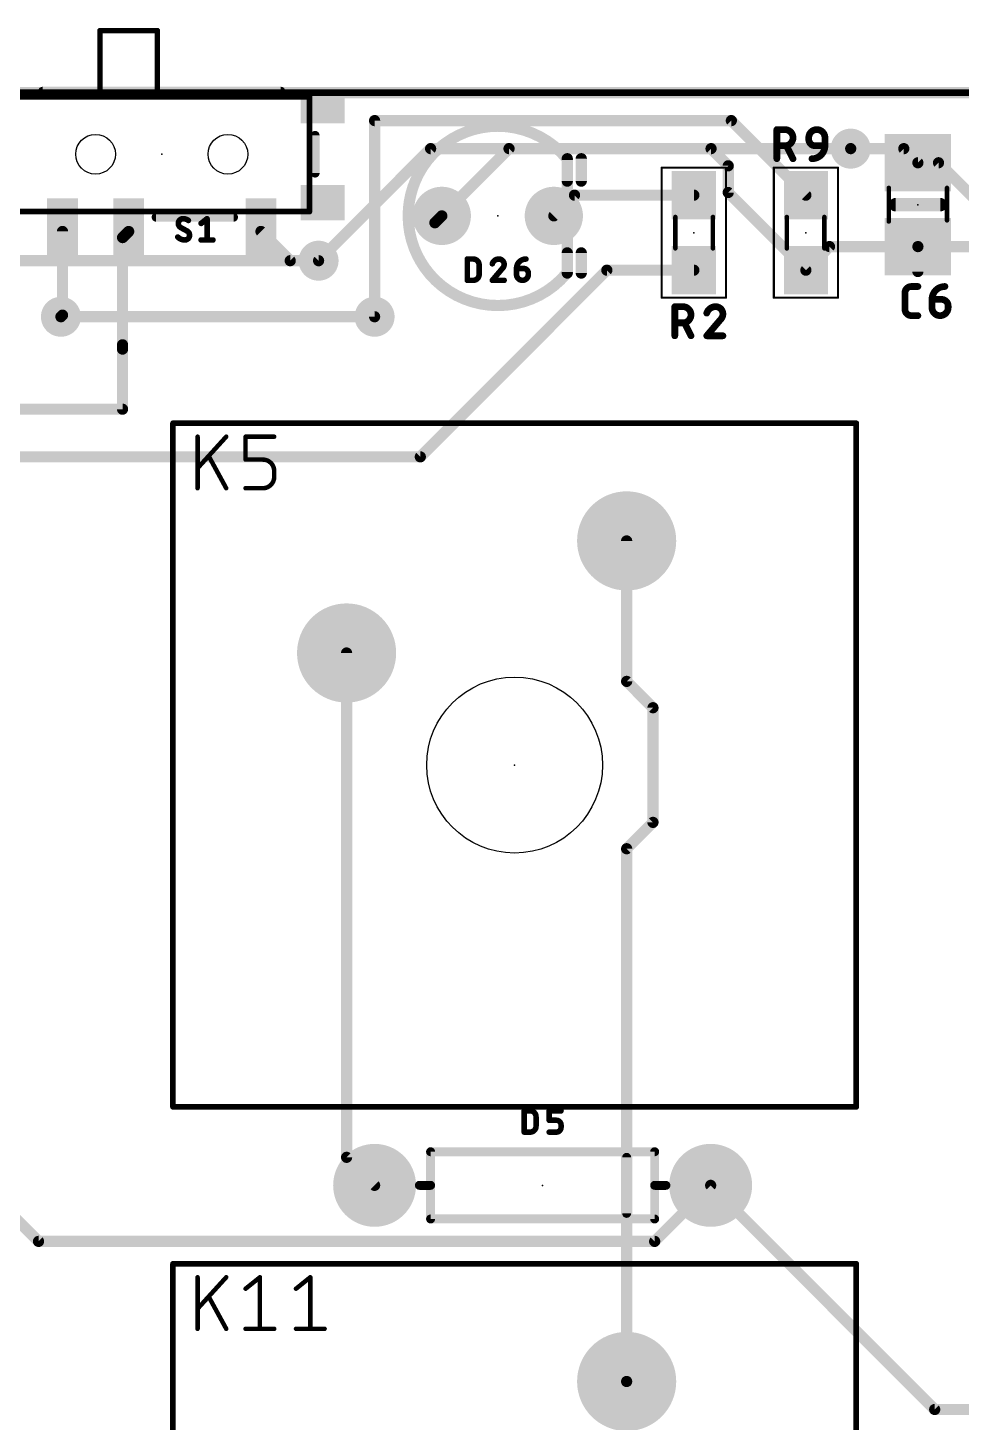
# Model space of a CAD drawing. Extents: x -145 to 0, y -20 to 96.
# Drawn here: x -42.15 to -20.99, y 64.48 to 96.08 of the extents above; entities that cross this region are included whole.
import ezdxf

# ---------------------------------------------------------------- set-up
doc = ezdxf.new("R2010")
doc.units = 0
for name, color, linetype in [('1', 12, 'CONTINUOUS'), ('16', 132, 'CONTINUOUS'), ('17', 110, 'CONTINUOUS'), ('18', 110, 'CONTINUOUS'), ('20', 31, 'CONTINUOUS'), ('21', 41, 'CONTINUOUS'), ('23', 53, 'CONTINUOUS'), ('25', 253, 'CONTINUOUS'), ('39', 12, 'CONTINUOUS'), ('51', 253, 'CONTINUOUS')]:
    doc.layers.add(name, color=color, linetype=linetype)

# ---------------------------------------------------------------- blocks, each defined once
blk = doc.blocks.new('RECT')
blk.add_solid([(-0.5, -0.5), (0.5, -0.5), (-0.5, 0.5), (0.5, 0.5)])
blk = doc.blocks.new('ROUNDP')
at = {"const_width": 0.5}
blk.add_lwpolyline([(0, -0.25, 1), (0, 0.25, 1), (0, -0.25)], format="xyb", dxfattribs=at)
blk = doc.blocks.new('ROUNDV')
at = {"const_width": 0.5}
blk.add_lwpolyline([(0, -0.25, 1), (0, 0.25, 1), (0, -0.25)], format="xyb", dxfattribs=at)

msp = doc.modelspace()

# ---------------------------------------------------------------- linework, layer by layer
at = {"layer": '1', "const_width": 0.254}
for points in [[(0, 94.615), (-119.38, 94.615)], [(-34.29, 93.98), (-34.29, 89.535)], [(-26.201, 93.98), (-34.29, 93.98)], [(-24.511, 92.29), (-26.201, 93.98)], [(-31.242, 93.345), (-32.766, 91.821)], [(-26.6609, 93.345), (-31.242, 93.345)], [(-26.2716, 92.9557), (-26.6609, 93.345)], [(-22.291, 93.345), (-23.495, 93.345)], [(-21.971, 93.025), (-22.291, 93.345)], [(-26.2716, 92.3506), (-26.2716, 92.9557)], [(-21.971, 93.025), (-21.5039, 93.025)], [(-21.5039, 93.025), (-19.5874, 91.1085)], [(-29.757, 92.29), (-30.226, 91.821)], [(-27.051, 92.29), (-29.757, 92.29)], [(-24.511, 90.59), (-26.2716, 92.3506)], [(-32.766, 91.821), (-32.9224, 91.6646)], [(-41.366, 89.571), (-41.366, 91.468)], [(-40.005, 91.329), (-39.866, 91.468)], [(-40.005, 88.9), (-40.005, 91.329)], [(-36.203, 90.805), (-36.866, 91.468)], [(-23.976, 91.125), (-24.511, 90.59)], [(-21.971, 91.125), (-23.976, 91.125)], [(-21.971, 90.5601), (-21.971, 91.125)], [(-20.64, 91.125), (-21.971, 91.125)], [(-35.56, 90.805), (-36.203, 90.805)], [(-33.2539, 86.36), (-29.0239, 90.59)], [(-29.0239, 90.59), (-27.051, 90.59)], [(-41.402, 89.535), (-41.366, 89.571)], [(-40.005, 88.8024), (-40.005, 88.9)], [(-40.005, 87.4395), (-40.005, 88.8024)], [(-44.323, 87.4395), (-40.005, 87.4395)], [(-45.0054, 86.36), (-33.2539, 86.36)], [(-28.575, 84.455), (-28.575, 81.2713)], [(-28.575, 81.2713), (-27.9781, 80.6744)], [(-27.9781, 80.6744), (-27.9781, 78.0757)], [(-27.9781, 78.0757), (-28.575, 77.4788)], [(-28.575, 77.4788), (-28.575, 65.405)], [(-28.575, 65.405), (-28.575, 62.2213)]]:
    msp.add_lwpolyline(points, dxfattribs=at)
at = {"layer": '1', "const_width": 0.127}
for points in [[(-34.2265, 93.98, 1), (-34.3535, 93.98)], [(-34.29, 94.0435, 1), (-34.29, 93.9165)], [(-26.1561, 94.0249, 1), (-26.2459, 93.9351)], [(-26.201, 93.9165, 1), (-26.201, 94.0435)], [(-31.242, 93.4085, 1), (-31.242, 93.2815)], [(-31.1971, 93.3001, 1), (-31.2869, 93.3899)], [(-26.616, 93.3899, 1), (-26.7058, 93.3001)], [(-26.6609, 93.2815, 1), (-26.6609, 93.4085)], [(-23.495, 93.4085, 1), (-23.495, 93.2815)], [(-22.2461, 93.3899, 1), (-22.3359, 93.3001)], [(-22.291, 93.2815, 1), (-22.291, 93.4085)], [(-26.2081, 92.9557, 1), (-26.3351, 92.9557)], [(-26.3165, 92.9108, 1), (-26.2267, 93.0006)], [(-21.971, 93.0885, 1), (-21.971, 92.9615)], [(-22.0159, 92.9801, 1), (-21.9261, 93.0699)], [(-21.459, 93.0699, 1), (-21.5488, 92.9801)], [(-21.5039, 92.9615, 1), (-21.5039, 93.0885)], [(-29.757, 92.3535, 1), (-29.757, 92.2265)], [(-29.7121, 92.2451, 1), (-29.8019, 92.3349)], [(-27.051, 92.2265, 1), (-27.051, 92.3535)], [(-26.2267, 92.3955, 1), (-26.3165, 92.3057)], [(-26.3351, 92.3506, 1), (-26.2081, 92.3506)], [(-24.5559, 92.2451, 1), (-24.4661, 92.3349)], [(-32.9673, 91.7095, 1), (-32.8775, 91.6197)], [(-32.8109, 91.8659, 1), (-32.7211, 91.7761)], [(-32.7211, 91.7761, 1), (-32.8109, 91.8659)], [(-30.2709, 91.8659, 1), (-30.1811, 91.7761)], [(-41.3025, 91.468, 1), (-41.4295, 91.468)], [(-39.9415, 91.329, 1), (-40.0685, 91.329)], [(-40.0499, 91.3739, 1), (-39.9601, 91.2841)], [(-39.8211, 91.4231, 1), (-39.9109, 91.5129)], [(-36.8211, 91.5129, 1), (-36.9109, 91.4231)], [(-23.976, 91.1885, 1), (-23.976, 91.0615)], [(-23.9311, 91.0801, 1), (-24.0209, 91.1699)], [(-21.9075, 91.125, 1), (-22.0345, 91.125)], [(-21.971, 91.1885, 1), (-21.971, 91.0615)], [(-21.971, 91.0615, 1), (-21.971, 91.1885)], [(-36.203, 90.8685, 1), (-36.203, 90.7415)], [(-36.2479, 90.7601, 1), (-36.1581, 90.8499)], [(-35.56, 90.7415, 1), (-35.56, 90.8685)], [(-29.0239, 90.6535, 1), (-29.0239, 90.5265)], [(-28.979, 90.5451, 1), (-29.0688, 90.6349)], [(-27.051, 90.5265, 1), (-27.051, 90.6535)], [(-24.5559, 90.6349, 1), (-24.4661, 90.5451)], [(-24.5559, 90.5451, 1), (-24.4661, 90.6349)], [(-22.0345, 90.5601, 1), (-21.9075, 90.5601)], [(-41.4469, 89.5799, 1), (-41.3571, 89.4901)], [(-41.4295, 89.571, 1), (-41.3025, 89.571)], [(-41.3211, 89.5261, 1), (-41.4109, 89.6159)], [(-34.3535, 89.535, 1), (-34.2265, 89.535)], [(-39.9415, 88.9, 1), (-40.0685, 88.9)], [(-40.0685, 88.9, 1), (-39.9415, 88.9)], [(-39.9415, 88.8024, 1), (-40.0685, 88.8024)], [(-40.0685, 88.8024, 1), (-39.9415, 88.8024)], [(-40.005, 87.376, 1), (-40.005, 87.503)], [(-40.0685, 87.4395, 1), (-39.9415, 87.4395)], [(-33.2988, 86.4049, 1), (-33.209, 86.3151)], [(-33.2539, 86.2965, 1), (-33.2539, 86.4235)], [(-28.5115, 84.455, 1), (-28.6385, 84.455)], [(-28.5301, 81.3162, 1), (-28.6199, 81.2263)], [(-28.6385, 81.2713, 1), (-28.5115, 81.2713)], [(-27.9146, 80.6744, 1), (-28.0416, 80.6744)], [(-28.023, 80.6294, 1), (-27.9332, 80.7193)], [(-28.0416, 78.0757, 1), (-27.9146, 78.0757)], [(-27.9332, 78.0307, 1), (-28.023, 78.1206)], [(-28.5115, 77.4788, 1), (-28.6385, 77.4788)], [(-28.6199, 77.5237, 1), (-28.5301, 77.4338)], [(-28.5115, 65.405, 1), (-28.6385, 65.405)], [(-28.6385, 65.405, 1), (-28.5115, 65.405)]]:
    msp.add_lwpolyline(points, format="xyb", dxfattribs=at)
at = {"layer": '16', "const_width": 0.254}
for points in [[(0, 94.615), (-119.38, 94.615)], [(-33.02, 93.345), (-35.56, 90.805)], [(-23.495, 93.345), (-33.02, 93.345)], [(-35.56, 90.805), (-45.72, 90.805)], [(-34.29, 89.535), (-41.402, 89.535)], [(-34.925, 81.915), (-34.925, 70.485)], [(-45.72, 72.39), (-41.91, 68.58)], [(-34.925, 70.485), (-34.29, 69.85)], [(-27.94, 68.58), (-26.67, 69.85)], [(-26.67, 69.85), (-21.59, 64.77)], [(-41.91, 68.58), (-27.94, 68.58)], [(-21.59, 64.77), (-8.89, 64.77)]]:
    msp.add_lwpolyline(points, dxfattribs=at)
at = {"layer": '16', "const_width": 0.127}
for points in [[(-33.02, 93.4085, 1), (-33.02, 93.2815)], [(-32.9751, 93.3001, 1), (-33.0649, 93.3899)], [(-23.495, 93.2815, 1), (-23.495, 93.4085)], [(-35.6049, 90.8499, 1), (-35.5151, 90.7601)], [(-35.56, 90.7415, 1), (-35.56, 90.8685)], [(-41.402, 89.5985, 1), (-41.402, 89.4715)], [(-34.29, 89.4715, 1), (-34.29, 89.5985)], [(-34.8615, 81.915, 1), (-34.9885, 81.915)], [(-34.8801, 70.5299, 1), (-34.9699, 70.4401)], [(-34.9885, 70.485, 1), (-34.8615, 70.485)], [(-34.3349, 69.8051, 1), (-34.2451, 69.8949)], [(-26.6251, 69.8949, 1), (-26.7149, 69.8051)], [(-26.6251, 69.8051, 1), (-26.7149, 69.8949)], [(-41.91, 68.6435, 1), (-41.91, 68.5165)], [(-41.9549, 68.5351, 1), (-41.8651, 68.6249)], [(-27.9849, 68.6249, 1), (-27.8951, 68.5351)], [(-27.94, 68.5165, 1), (-27.94, 68.6435)], [(-21.59, 64.8335, 1), (-21.59, 64.7065)], [(-21.6349, 64.7251, 1), (-21.5451, 64.8149)]]:
    msp.add_lwpolyline(points, format="xyb", dxfattribs=at)
at = {"layer": '20'}
for centre, radius in [((-40.616, 93.218), 0.45), ((-37.616, 93.218), 0.45), ((-31.115, 79.375), 1.9939)]:
    msp.add_circle(centre, radius, dxfattribs=at)
at = {"layer": '21'}
for points, const_width in [([(-119.38, 94.615), (0, 94.615)], 0.1524), ([(-36.416, 94.645), (-41.816, 94.645)], 0.2032), ([(-35.639, 93.645), (-35.639, 92.791)], 0.2032), ([(-29.6037, 93.1164), (-29.6037, 92.6084)], 0.254), ([(-22.479, 92.075), (-21.463, 92.075)], 0.3048), ([(-37.489, 91.791), (-39.243, 91.791)], 0.2032), ([(-29.6037, 90.5256), (-29.6037, 90.9828)], 0.254), ([(-33.02, 70.612), (-27.94, 70.612)], 0.2032), ([(-33.02, 69.85), (-33.02, 70.612)], 0.2032), ([(-28.575, 70.485), (-28.575, 69.215)], 0.2032), ([(-27.94, 70.612), (-27.94, 69.85)], 0.2032), ([(-33.02, 69.85), (-33.274, 69.85)], 0.2032), ([(-33.02, 69.088), (-33.02, 69.85)], 0.2032), ([(-27.94, 69.85), (-27.94, 69.088)], 0.2032), ([(-27.94, 69.85), (-27.686, 69.85)], 0.2032), ([(-27.94, 69.088), (-33.02, 69.088)], 0.2032)]:
    msp.add_lwpolyline(points, dxfattribs=dict(at, const_width=const_width))
for points, const_width in [([(-41.816, 94.6958, 1), (-41.816, 94.5942)], 0.1016), ([(-36.416, 94.5942, 1), (-36.416, 94.6958)], 0.1016), ([(-35.5882, 93.645, 1), (-35.6898, 93.645)], 0.1016), ([(-29.5402, 93.1164, 1), (-29.6672, 93.1164)], 0.127), ([(-35.6898, 92.791, 1), (-35.5882, 92.791)], 0.1016), ([(-29.6672, 92.6084, 1), (-29.5402, 92.6084)], 0.127), ([(-22.479, 92.1512, 1), (-22.479, 91.9988)], 0.1524), ([(-21.463, 91.9988, 1), (-21.463, 92.1512)], 0.1524), ([(-39.243, 91.8418, 1), (-39.243, 91.7402)], 0.1016), ([(-37.489, 91.7402, 1), (-37.489, 91.8418)], 0.1016), ([(-29.5402, 90.9828, 1), (-29.6672, 90.9828)], 0.127), ([(-29.6672, 90.5256, 1), (-29.5402, 90.5256)], 0.127), ([(-33.02, 70.6628, 1), (-33.02, 70.5612)], 0.1016), ([(-32.9692, 70.612, 1), (-33.0708, 70.612)], 0.1016), ([(-28.5242, 70.485, 1), (-28.6258, 70.485)], 0.1016), ([(-27.8892, 70.612, 1), (-27.9908, 70.612)], 0.1016), ([(-27.94, 70.5612, 1), (-27.94, 70.6628)], 0.1016), ([(-33.274, 69.9008, 1), (-33.274, 69.7992)], 0.1016), ([(-32.9692, 69.85, 1), (-33.0708, 69.85)], 0.1016), ([(-33.0708, 69.85, 1), (-32.9692, 69.85)], 0.1016), ([(-33.02, 69.7992, 1), (-33.02, 69.9008)], 0.1016), ([(-27.8892, 69.85, 1), (-27.9908, 69.85)], 0.1016), ([(-27.94, 69.9008, 1), (-27.94, 69.7992)], 0.1016), ([(-27.9908, 69.85, 1), (-27.8892, 69.85)], 0.1016), ([(-27.686, 69.7992, 1), (-27.686, 69.9008)], 0.1016), ([(-28.6258, 69.215, 1), (-28.5242, 69.215)], 0.1016), ([(-33.02, 69.1388, 1), (-33.02, 69.0372)], 0.1016), ([(-33.0708, 69.088, 1), (-32.9692, 69.088)], 0.1016), ([(-27.9908, 69.088, 1), (-27.8892, 69.088)], 0.1016), ([(-27.94, 69.0372, 1), (-27.94, 69.1388)], 0.1016)]:
    msp.add_lwpolyline(points, format="xyb", dxfattribs=dict(at, const_width=const_width))
at = {"layer": '23'}
for p in [(-39.116, 93.218), (-21.971, 92.075), (-31.496, 91.821), (-27.051, 91.44), (-24.511, 91.44), (-31.115, 79.375), (-30.48, 69.85)]:
    msp.add_point(p, dxfattribs=at)
at = {"layer": '25'}
for points, const_width in [([(-25.1697, 93.1164), (-25.1697, 93.7768)], 0.1524), ([(-25.1697, 93.7768), (-24.9863, 93.7768)], 0.1524), ([(-24.4461, 93.5567), (-24.4461, 93.5934)], 0.1524), ([(-24.0792, 93.5934), (-24.0792, 93.4099)], 0.1524), ([(-24.9863, 93.4099), (-25.1697, 93.4099)], 0.1524), ([(-24.8028, 93.1164), (-24.9496, 93.4099)], 0.1524), ([(-24.0792, 93.4099), (-24.2993, 93.4099)], 0.1524), ([(-38.2229, 91.6503), (-38.0888, 91.7575)], 0.127), ([(-38.0888, 91.7575), (-38.0888, 91.2749)], 0.127), ([(-38.5387, 91.476), (-38.6862, 91.5564)], 0.127), ([(-38.2229, 91.2749), (-37.9548, 91.2749)], 0.127), ([(-32.1878, 90.3605), (-32.1878, 90.8431)], 0.127), ([(-32.1878, 90.8431), (-32.0538, 90.8431)], 0.127), ([(-31.9197, 90.709), (-31.9197, 90.4946)], 0.127), ([(-31.393, 90.6286), (-31.6209, 90.3605)], 0.127), ([(-31.0723, 90.6286), (-30.9114, 90.6286)], 0.127), ([(-31.0723, 90.4946), (-31.0723, 90.6286)], 0.127), ([(-32.0538, 90.3605), (-32.1878, 90.3605)], 0.127), ([(-31.6209, 90.3605), (-31.3528, 90.3605)], 0.127), ([(-30.8042, 90.5214), (-30.8042, 90.4946)], 0.127), ([(-22.2652, 89.7072), (-22.2652, 90.074)], 0.1524), ([(-22.1185, 90.2208), (-21.9717, 90.2208)], 0.1524), ([(-27.4828, 89.1032), (-27.4828, 89.7636)], 0.1524), ([(-27.4828, 89.7636), (-27.2994, 89.7636)], 0.1524), ([(-21.6521, 89.9273), (-21.432, 89.9273)], 0.1524), ([(-21.6521, 89.7438), (-21.6521, 89.9273)], 0.1524), ([(-21.2852, 89.7805), (-21.2852, 89.7438)], 0.1524), ([(-27.2994, 89.3967), (-27.4828, 89.3967)], 0.1524), ([(-27.1159, 89.1032), (-27.2627, 89.3967)], 0.1524), ([(-26.4473, 89.4701), (-26.7592, 89.1032)], 0.1524), ([(-21.9717, 89.5604), (-22.1185, 89.5604)], 0.1524), ([(-26.7592, 89.1032), (-26.3923, 89.1032)], 0.1524), ([(-38.3032, 85.6488), (-38.3032, 86.8172)], 0.1016), ([(-37.6541, 86.8172), (-38.3032, 86.1032)], 0.1016), ([(-37.2152, 86.2979), (-37.2152, 86.8172)], 0.1016), ([(-37.2152, 86.8172), (-36.5661, 86.8172)], 0.1016), ([(-37.6541, 85.6488), (-38.0436, 86.3628)], 0.1016), ([(-36.8258, 86.2979), (-37.2152, 86.2979)], 0.1016), ([(-36.5661, 85.9084), (-36.5661, 86.0383)], 0.1016), ([(-37.2152, 85.6488), (-36.8258, 85.6488)], 0.1016), ([(-30.8975, 71.0565), (-30.8975, 71.5391)], 0.127), ([(-30.8975, 71.5391), (-30.7635, 71.5391)], 0.127), ([(-30.6294, 71.405), (-30.6294, 71.1906)], 0.127), ([(-30.3306, 71.3246), (-30.3306, 71.5391)], 0.127), ([(-30.3306, 71.5391), (-30.0625, 71.5391)], 0.127), ([(-30.7635, 71.0565), (-30.8975, 71.0565)], 0.127), ([(-30.1697, 71.3246), (-30.3306, 71.3246)], 0.127), ([(-30.3306, 71.0565), (-30.1697, 71.0565)], 0.127), ([(-30.0625, 71.1637), (-30.0625, 71.2174)], 0.127), ([(-38.3032, 66.5988), (-38.3032, 67.7672)], 0.1016), ([(-37.6541, 67.7672), (-38.3032, 67.0532)], 0.1016), ([(-37.2152, 67.5076), (-36.8907, 67.7672)], 0.1016), ([(-36.8907, 67.7672), (-36.8907, 66.5988)], 0.1016), ([(-36.0722, 67.5076), (-35.7477, 67.7672)], 0.1016), ([(-35.7477, 67.7672), (-35.7477, 66.5988)], 0.1016), ([(-37.6541, 66.5988), (-38.0436, 67.3128)], 0.1016), ([(-37.2152, 66.5988), (-36.5661, 66.5988)], 0.1016), ([(-36.0722, 66.5988), (-35.4231, 66.5988)], 0.1016)]:
    msp.add_lwpolyline(points, dxfattribs=dict(at, const_width=const_width))
for points, const_width in [([(-25.1316, 93.7768, 1), (-25.2078, 93.7768)], 0.0762), ([(-25.1697, 93.8149, 1), (-25.1697, 93.7387)], 0.0762), ([(-24.9863, 93.4099, 1), (-24.9863, 93.7768)], 0.1524), ([(-24.9863, 93.8149, 1), (-24.9863, 93.7387)], 0.0762), ([(-24.9863, 93.7387, 1), (-24.9863, 93.8149)], 0.0762), ([(-24.0792, 93.5934, 1), (-24.4461, 93.5934)], 0.1524), ([(-24.408, 93.5934, 1), (-24.4842, 93.5934)], 0.0762), ([(-24.4461, 93.5567, 0.4142), (-24.2993, 93.4099)], 0.1524), ([(-24.408, 93.5567, 1), (-24.4842, 93.5567)], 0.0762), ([(-24.4842, 93.5934, 1), (-24.408, 93.5934)], 0.0762), ([(-24.4842, 93.5567, 1), (-24.408, 93.5567)], 0.0762), ([(-24.0411, 93.5934, 1), (-24.1173, 93.5934)], 0.0762), ([(-24.1173, 93.5934, 1), (-24.0411, 93.5934)], 0.0762), ([(-25.1697, 93.448, 1), (-25.1697, 93.3718)], 0.0762), ([(-24.9863, 93.448, 1), (-24.9863, 93.3718)], 0.0762), ([(-24.9155, 93.4269, 1), (-24.9837, 93.3929)], 0.0762), ([(-24.9863, 93.3718, 1), (-24.9863, 93.448)], 0.0762), ([(-24.3727, 93.1164, 0.4142), (-24.0792, 93.4099)], 0.1524), ([(-24.2993, 93.448, 1), (-24.2993, 93.3718)], 0.0762), ([(-24.2993, 93.3718, 1), (-24.2993, 93.448)], 0.0762), ([(-24.0411, 93.4099, 1), (-24.1173, 93.4099)], 0.0762), ([(-24.1173, 93.4099, 1), (-24.0411, 93.4099)], 0.0762), ([(-24.0792, 93.3718, 1), (-24.0792, 93.448)], 0.0762), ([(-25.2078, 93.1164, 1), (-25.1316, 93.1164)], 0.0762), ([(-24.8369, 93.0994, 1), (-24.7688, 93.1334)], 0.0762), ([(-24.3727, 93.1545, 1), (-24.3727, 93.0783)], 0.0762), ([(-38.7081, 91.6503, 1), (-38.7716, 91.6503)], 0.0635), ([(-38.7716, 91.6503, 1), (-38.7081, 91.6503)], 0.0635), ([(-38.6326, 91.7575, 0.4142), (-38.7398, 91.6503)], 0.127), ([(-38.7398, 91.6503, 0.2656), (-38.6862, 91.5564)], 0.127), ([(-38.5119, 91.7173, 0.1623), (-38.6326, 91.7575)], 0.127), ([(-38.6326, 91.7893, 1), (-38.6326, 91.7258)], 0.0635), ([(-38.6326, 91.7258, 1), (-38.6326, 91.7893)], 0.0635), ([(-38.531, 91.6919, 1), (-38.4929, 91.7427)], 0.0635), ([(-38.2427, 91.675, 1), (-38.203, 91.6255)], 0.0635), ([(-38.0571, 91.7575, 1), (-38.1206, 91.7575)], 0.0635), ([(-38.069, 91.7327, 1), (-38.1087, 91.7823)], 0.0635), ([(-38.7532, 91.3419, 0.2), (-38.5924, 91.2749)], 0.127), ([(-38.7307, 91.3643, 1), (-38.7758, 91.3196)], 0.0635), ([(-38.671, 91.5843, 1), (-38.7014, 91.5285)], 0.0635), ([(-38.7023, 91.5291, 1), (-38.6701, 91.5838)], 0.0635), ([(-38.5924, 91.3067, 1), (-38.5924, 91.2431)], 0.0635), ([(-38.5924, 91.2749, 0.4142), (-38.4851, 91.3821)], 0.127), ([(-38.5924, 91.2432, 1), (-38.5924, 91.3066)], 0.0635), ([(-38.5226, 91.5033, 1), (-38.5549, 91.4486)], 0.0635), ([(-38.4851, 91.3821, 0.2656), (-38.5387, 91.476)], 0.127), ([(-38.5539, 91.4481, 1), (-38.5235, 91.5039)], 0.0635), ([(-38.4534, 91.3821, 1), (-38.5169, 91.3821)], 0.0635), ([(-38.5169, 91.3821, 1), (-38.4534, 91.3821)], 0.0635), ([(-38.2229, 91.3067, 1), (-38.2229, 91.2431)], 0.0635), ([(-37.9548, 91.2431, 1), (-37.9548, 91.3067)], 0.0635), ([(-38.1206, 91.2749, 1), (-38.0571, 91.2749)], 0.0635), ([(-32.1561, 90.8431, 1), (-32.2196, 90.8431)], 0.0635), ([(-32.1878, 90.8749, 1), (-32.1878, 90.8114)], 0.0635), ([(-31.9197, 90.709, 0.4142), (-32.0538, 90.8431)], 0.127), ([(-32.0538, 90.8749, 1), (-32.0538, 90.8114)], 0.0635), ([(-32.0538, 90.8114, 1), (-32.0538, 90.8749)], 0.0635), ([(-31.888, 90.709, 1), (-31.9515, 90.709)], 0.0635), ([(-31.9515, 90.709, 1), (-31.888, 90.709)], 0.0635), ([(-31.4735, 90.8431, 0.3252), (-31.6209, 90.7359)], 0.127), ([(-31.6511, 90.7456, 1), (-31.5907, 90.7261)], 0.0635), ([(-31.3528, 90.7224, 0.4142), (-31.4735, 90.8431)], 0.127), ([(-31.4734, 90.8748, 1), (-31.4735, 90.8114)], 0.0635), ([(-31.4735, 90.8114, 1), (-31.4734, 90.8748)], 0.0635), ([(-31.393, 90.6286, 0.2053), (-31.3528, 90.7224)], 0.127), ([(-31.3688, 90.608, 1), (-31.4172, 90.6492)], 0.0635), ([(-31.3211, 90.7224, 1), (-31.3845, 90.7224)], 0.0635), ([(-31.3846, 90.7224, 1), (-31.3211, 90.7224)], 0.0635), ([(-30.8578, 90.8431, 0.4142), (-31.0723, 90.6286)], 0.127), ([(-31.0723, 90.6604, 1), (-31.0723, 90.5969)], 0.0635), ([(-31.0405, 90.6286, 1), (-31.104, 90.6286)], 0.0635), ([(-30.8042, 90.5214, 0.4142), (-30.9114, 90.6286)], 0.127), ([(-30.9114, 90.6604, 1), (-30.9114, 90.5969)], 0.0635), ([(-30.9114, 90.5969, 1), (-30.9114, 90.6604)], 0.0635), ([(-30.8578, 90.8113, 1), (-30.8578, 90.8748)], 0.0635), ([(-32.1878, 90.3923, 1), (-32.1878, 90.3287)], 0.0635), ([(-32.2196, 90.3605, 1), (-32.1561, 90.3605)], 0.0635), ([(-32.0538, 90.3605, 0.4142), (-31.9197, 90.4946)], 0.127), ([(-32.0538, 90.3922, 1), (-32.0538, 90.3287)], 0.0635), ([(-32.0538, 90.3287, 1), (-32.0538, 90.3923)], 0.0635), ([(-31.888, 90.4946, 1), (-31.9515, 90.4946)], 0.0635), ([(-31.9515, 90.4946, 1), (-31.888, 90.4946)], 0.0635), ([(-31.6209, 90.3923, 1), (-31.6209, 90.3287)], 0.0635), ([(-31.6451, 90.3811, 1), (-31.5967, 90.3399)], 0.0635), ([(-31.4149, 90.6516, 1), (-31.3711, 90.6056)], 0.0635), ([(-31.3528, 90.3287, 1), (-31.3528, 90.3923)], 0.0635), ([(-31.0723, 90.4946, 1), (-30.8042, 90.4946)], 0.127), ([(-31.104, 90.6286, 1), (-31.0405, 90.6286)], 0.0635), ([(-31.0405, 90.4946, 1), (-31.104, 90.4946)], 0.0635), ([(-31.104, 90.4946, 1), (-31.0405, 90.4946)], 0.0635), ([(-30.7724, 90.5214, 1), (-30.8359, 90.5214)], 0.0635), ([(-30.7724, 90.4946, 1), (-30.8359, 90.4946)], 0.0635), ([(-30.8359, 90.5214, 1), (-30.7724, 90.5214)], 0.0635), ([(-30.8359, 90.4946, 1), (-30.7724, 90.4946)], 0.0635), ([(-22.1185, 90.2208, 0.4142), (-22.2652, 90.074)], 0.1524), ([(-22.2271, 90.074, 1), (-22.3033, 90.074)], 0.0762), ([(-22.3033, 90.074, 1), (-22.2271, 90.074)], 0.0762), ([(-22.1185, 90.2589, 1), (-22.1185, 90.1827)], 0.0762), ([(-22.1185, 90.1827, 1), (-22.1185, 90.2589)], 0.0762), ([(-21.9717, 90.1827, 1), (-21.9717, 90.2589)], 0.0762), ([(-21.3586, 90.2208, 0.4142), (-21.6521, 89.9273)], 0.1524), ([(-21.3586, 90.1827, 1), (-21.3586, 90.2589)], 0.0762), ([(-27.4447, 89.7636, 1), (-27.5209, 89.7636)], 0.0762), ([(-27.4828, 89.8017, 1), (-27.4828, 89.7255)], 0.0762), ([(-27.2994, 89.3967, 1), (-27.2994, 89.7636)], 0.1524), ([(-27.2994, 89.8017, 1), (-27.2994, 89.7255)], 0.0762), ([(-27.2994, 89.7255, 1), (-27.2994, 89.8017)], 0.0762), ([(-26.5574, 89.7636, 0.3252), (-26.7592, 89.6168)], 0.1524), ([(-26.3923, 89.5985, 0.4142), (-26.5574, 89.7636)], 0.1524), ([(-26.5574, 89.8017, 1), (-26.5574, 89.7255)], 0.0762), ([(-26.5574, 89.7255, 1), (-26.5574, 89.8017)], 0.0762), ([(-22.2652, 89.7072, 0.4142), (-22.1185, 89.5604)], 0.1524), ([(-22.2271, 89.7072, 1), (-22.3033, 89.7072)], 0.0762), ([(-22.3033, 89.7072, 1), (-22.2271, 89.7072)], 0.0762), ([(-21.6521, 89.9654, 1), (-21.6521, 89.8892)], 0.0762), ([(-21.614, 89.9273, 1), (-21.6902, 89.9273)], 0.0762), ([(-21.6902, 89.9273, 1), (-21.614, 89.9273)], 0.0762), ([(-21.6521, 89.7438, 1), (-21.2852, 89.7438)], 0.1524), ([(-21.614, 89.7438, 1), (-21.6902, 89.7438)], 0.0762), ([(-21.6902, 89.7438, 1), (-21.614, 89.7438)], 0.0762), ([(-21.2852, 89.7805, 0.4142), (-21.432, 89.9273)], 0.1524), ([(-21.432, 89.9654, 1), (-21.432, 89.8892)], 0.0762), ([(-21.432, 89.8892, 1), (-21.432, 89.9654)], 0.0762), ([(-21.2471, 89.7805, 1), (-21.3233, 89.7805)], 0.0762), ([(-21.2471, 89.7438, 1), (-21.3233, 89.7438)], 0.0762), ([(-21.3233, 89.7805, 1), (-21.2471, 89.7805)], 0.0762), ([(-21.3233, 89.7438, 1), (-21.2471, 89.7438)], 0.0762), ([(-27.4828, 89.4348, 1), (-27.4828, 89.3586)], 0.0762), ([(-27.2994, 89.4348, 1), (-27.2994, 89.3586)], 0.0762), ([(-27.2286, 89.4137, 1), (-27.2967, 89.3797)], 0.0762), ([(-27.2994, 89.3586, 1), (-27.2994, 89.4348)], 0.0762), ([(-26.7954, 89.6286, 1), (-26.7229, 89.6051)], 0.0762), ([(-26.4473, 89.4701, 0.2053), (-26.3923, 89.5985)], 0.1524), ([(-26.4736, 89.4977, 1), (-26.421, 89.4425)], 0.0762), ([(-26.4183, 89.4454, 1), (-26.4763, 89.4948)], 0.0762), ([(-26.3542, 89.5985, 1), (-26.4304, 89.5985)], 0.0762), ([(-26.4304, 89.5985, 1), (-26.3542, 89.5985)], 0.0762), ([(-22.1185, 89.5985, 1), (-22.1185, 89.5223)], 0.0762), ([(-22.1185, 89.5223, 1), (-22.1185, 89.5985)], 0.0762), ([(-21.9717, 89.5223, 1), (-21.9717, 89.5985)], 0.0762), ([(-27.5209, 89.1032, 1), (-27.4447, 89.1032)], 0.0762), ([(-27.15, 89.0862, 1), (-27.0818, 89.1202)], 0.0762), ([(-26.7592, 89.1413, 1), (-26.7592, 89.0651)], 0.0762), ([(-26.7882, 89.1279, 1), (-26.7301, 89.0785)], 0.0762), ([(-26.3923, 89.0651, 1), (-26.3923, 89.1413)], 0.0762), ([(-38.2778, 86.8172, 1), (-38.3286, 86.8172)], 0.0508), ([(-37.6353, 86.8001, 1), (-37.6729, 86.8343)], 0.0508), ([(-37.1898, 86.8172, 1), (-37.2406, 86.8172)], 0.0508), ([(-37.2152, 86.8426, 1), (-37.2152, 86.7918)], 0.0508), ([(-36.5661, 86.7918, 1), (-36.5661, 86.8426)], 0.0508), ([(-38.0213, 86.375, 1), (-38.0659, 86.3507)], 0.0508), ([(-37.2152, 86.3233, 1), (-37.2152, 86.2725)], 0.0508), ([(-37.2406, 86.2979, 1), (-37.1898, 86.2979)], 0.0508), ([(-36.5661, 86.0383, 0.4142), (-36.8258, 86.2979)], 0.1016), ([(-36.8258, 86.3233, 1), (-36.8258, 86.2725)], 0.0508), ([(-36.8258, 86.2725, 1), (-36.8258, 86.3233)], 0.0508), ([(-38.322, 86.1203, 1), (-38.2844, 86.0861)], 0.0508), ([(-36.8258, 85.6488, 0.4142), (-36.5661, 85.9084)], 0.1016), ([(-36.5407, 86.0383, 1), (-36.5915, 86.0383)], 0.0508), ([(-36.5915, 86.0383, 1), (-36.5407, 86.0383)], 0.0508), ([(-36.5407, 85.9084, 1), (-36.5915, 85.9084)], 0.0508), ([(-38.3286, 85.6488, 1), (-38.2778, 85.6488)], 0.0508), ([(-37.6764, 85.6366, 1), (-37.6318, 85.661)], 0.0508), ([(-37.2152, 85.6742, 1), (-37.2152, 85.6234)], 0.0508), ([(-36.8258, 85.6742, 1), (-36.8258, 85.6234)], 0.0508), ([(-36.8258, 85.6234, 1), (-36.8258, 85.6742)], 0.0508), ([(-36.5915, 85.9084, 1), (-36.5407, 85.9084)], 0.0508), ([(-30.8658, 71.5391, 1), (-30.9293, 71.5391)], 0.0635), ([(-30.8975, 71.5709, 1), (-30.8975, 71.5074)], 0.0635), ([(-30.6294, 71.405, 0.4142), (-30.7635, 71.5391)], 0.127), ([(-30.7635, 71.5709, 1), (-30.7635, 71.5074)], 0.0635), ([(-30.7635, 71.5074, 1), (-30.7635, 71.5709)], 0.0635), ([(-30.5977, 71.405, 1), (-30.6612, 71.405)], 0.0635), ([(-30.6612, 71.405, 1), (-30.5977, 71.405)], 0.0635), ([(-30.2988, 71.5391, 1), (-30.3623, 71.5391)], 0.0635), ([(-30.3306, 71.5709, 1), (-30.3306, 71.5074)], 0.0635), ([(-30.0625, 71.5074, 1), (-30.0625, 71.5709)], 0.0635), ([(-30.8975, 71.0883, 1), (-30.8975, 71.0247)], 0.0635), ([(-30.7635, 71.0565, 0.4142), (-30.6294, 71.1906)], 0.127), ([(-30.7635, 71.0882, 1), (-30.7635, 71.0247)], 0.0635), ([(-30.7635, 71.0247, 1), (-30.7635, 71.0883)], 0.0635), ([(-30.5977, 71.1906, 1), (-30.6612, 71.1906)], 0.0635), ([(-30.6612, 71.1906, 1), (-30.5977, 71.1906)], 0.0635), ([(-30.3306, 71.0883, 1), (-30.3306, 71.0247)], 0.0635), ([(-30.3306, 71.3564, 1), (-30.3306, 71.2929)], 0.0635), ([(-30.3623, 71.3246, 1), (-30.2988, 71.3246)], 0.0635), ([(-30.1697, 71.0883, 1), (-30.1697, 71.0247)], 0.0635), ([(-30.0625, 71.2174, 0.4142), (-30.1697, 71.3246)], 0.127), ([(-30.1697, 71.3564, 1), (-30.1697, 71.2929)], 0.0635), ([(-30.1697, 71.0565, 0.4142), (-30.0625, 71.1637)], 0.127), ([(-30.1697, 71.2929, 1), (-30.1697, 71.3564)], 0.0635), ([(-30.1697, 71.0247, 1), (-30.1697, 71.0883)], 0.0635), ([(-30.0307, 71.2174, 1), (-30.0942, 71.2174)], 0.0635), ([(-30.0942, 71.2174, 1), (-30.0307, 71.2174)], 0.0635), ([(-30.0307, 71.1637, 1), (-30.0942, 71.1637)], 0.0635), ([(-30.0942, 71.1637, 1), (-30.0307, 71.1637)], 0.0635), ([(-30.9293, 71.0565, 1), (-30.8658, 71.0565)], 0.0635), ([(-38.2778, 67.7672, 1), (-38.3286, 67.7672)], 0.0508), ([(-37.6353, 67.7501, 1), (-37.6729, 67.7843)], 0.0508), ([(-36.8653, 67.7672, 1), (-36.9161, 67.7672)], 0.0508), ([(-36.8748, 67.7474, 1), (-36.9066, 67.787)], 0.0508), ([(-35.7223, 67.7672, 1), (-35.7731, 67.7672)], 0.0508), ([(-35.7318, 67.7474, 1), (-35.7636, 67.787)], 0.0508), ([(-38.0213, 67.325, 1), (-38.0659, 67.3007)], 0.0508), ([(-37.2311, 67.5274, 1), (-37.1994, 67.4877)], 0.0508), ([(-36.0881, 67.5274, 1), (-36.0564, 67.4877)], 0.0508), ([(-38.322, 67.0703, 1), (-38.2844, 67.0361)], 0.0508), ([(-38.3286, 66.5988, 1), (-38.2778, 66.5988)], 0.0508), ([(-37.6764, 66.5866, 1), (-37.6318, 66.611)], 0.0508), ([(-37.2152, 66.6242, 1), (-37.2152, 66.5734)], 0.0508), ([(-36.9161, 66.5988, 1), (-36.8653, 66.5988)], 0.0508), ([(-36.5661, 66.5734, 1), (-36.5661, 66.6242)], 0.0508), ([(-36.0722, 66.6242, 1), (-36.0722, 66.5734)], 0.0508), ([(-35.7731, 66.5988, 1), (-35.7223, 66.5988)], 0.0508), ([(-35.4231, 66.5734, 1), (-35.4231, 66.6242)], 0.0508)]:
    msp.add_lwpolyline(points, format="xyb", dxfattribs=dict(at, const_width=const_width))
at = {"layer": '39', "const_width": 0.0508}
for points in [[(-27.78, 89.967), (-27.78, 92.913)], [(-27.78, 92.913), (-26.322, 92.913)], [(-26.322, 92.913), (-26.322, 89.967)], [(-25.24, 89.967), (-25.24, 92.913)], [(-25.24, 92.913), (-23.782, 92.913)], [(-23.782, 92.913), (-23.782, 89.967)], [(-26.322, 89.967), (-27.78, 89.967)], [(-23.782, 89.967), (-25.24, 89.967)]]:
    msp.add_lwpolyline(points, dxfattribs=at)
at = {"layer": '39', "const_width": 0.0254}
for points in [[(-27.7673, 92.913, 1), (-27.7927, 92.913)], [(-27.78, 92.9257, 1), (-27.78, 92.9003)], [(-26.3093, 92.913, 1), (-26.3347, 92.913)], [(-26.322, 92.9003, 1), (-26.322, 92.9257)], [(-25.2273, 92.913, 1), (-25.2527, 92.913)], [(-25.24, 92.9257, 1), (-25.24, 92.9003)], [(-23.7693, 92.913, 1), (-23.7947, 92.913)], [(-23.782, 92.9003, 1), (-23.782, 92.9257)], [(-27.78, 89.9797, 1), (-27.78, 89.9543)], [(-27.7927, 89.967, 1), (-27.7673, 89.967)], [(-26.3347, 89.967, 1), (-26.3093, 89.967)], [(-26.322, 89.9543, 1), (-26.322, 89.9797)], [(-25.24, 89.9797, 1), (-25.24, 89.9543)], [(-25.2527, 89.967, 1), (-25.2273, 89.967)], [(-23.7947, 89.967, 1), (-23.7693, 89.967)], [(-23.782, 89.9543, 1), (-23.782, 89.9797)]]:
    msp.add_lwpolyline(points, format="xyb", dxfattribs=at)
at = {"layer": '51'}
for points, const_width in [([(-40.516, 96.0498, 1), (-40.516, 95.9862)], 0.0635), ([(-40.4843, 96.018, 1), (-40.5478, 96.018)], 0.0635), ([(-39.1842, 96.018, 1), (-39.2478, 96.018)], 0.0635), ([(-39.216, 95.9862, 1), (-39.216, 96.0498)], 0.0635), ([(-40.516, 94.5498, 1), (-40.516, 94.4862)], 0.0635), ([(-40.5478, 94.518, 1), (-40.4843, 94.518)], 0.0635), ([(-40.516, 94.4862, 1), (-40.516, 94.5498)], 0.0635), ([(-39.216, 94.5498, 1), (-39.216, 94.4862)], 0.0635), ([(-39.2478, 94.518, 1), (-39.1842, 94.518)], 0.0635), ([(-39.216, 94.4862, 1), (-39.216, 94.5498)], 0.0635), ([(-35.7342, 94.518, 1), (-35.7978, 94.518)], 0.0635), ([(-35.766, 94.4862, 1), (-35.766, 94.5498)], 0.0635), ([(-31.496, 93.853, 0.277), (-33.2889, 92.7772)], 0.254), ([(-29.935, 93.1219, 0.2226), (-31.496, 93.853)], 0.254), ([(-29.8577, 93.1164, 1), (-29.9847, 93.1164)], 0.127), ([(-29.8577, 93.091, 1), (-29.9847, 93.091)], 0.127), ([(-33.2851, 92.7844, 0.1241), (-33.528, 91.821)], 0.254), ([(-29.9847, 92.6084, 1), (-29.8577, 92.6084)], 0.127), ([(-22.6056, 92.456, 1), (-22.6564, 92.456)], 0.0508), ([(-21.2856, 92.456, 1), (-21.3364, 92.456)], 0.0508), ([(-35.7978, 91.918, 1), (-35.7342, 91.918)], 0.0635), ([(-35.766, 91.8863, 1), (-35.766, 91.9498)], 0.0635), ([(-33.528, 91.821, 0.1388), (-33.2266, 90.756)], 0.254), ([(-27.4446, 91.796, 1), (-27.4954, 91.796)], 0.0508), ([(-26.5936, 91.796, 1), (-26.6444, 91.796)], 0.0508), ([(-24.9176, 91.796, 1), (-24.9684, 91.796)], 0.0508), ([(-24.0666, 91.796, 1), (-24.1174, 91.796)], 0.0508), ([(-22.6564, 91.694, 1), (-22.6056, 91.694)], 0.0508), ([(-21.3364, 91.719, 1), (-21.2856, 91.719)], 0.0508), ([(-29.8577, 90.9828, 1), (-29.9847, 90.9828)], 0.127), ([(-27.4954, 91.084, 1), (-27.4446, 91.084)], 0.0508), ([(-26.6444, 91.084, 1), (-26.5936, 91.084)], 0.0508), ([(-24.9684, 91.084, 1), (-24.9176, 91.084)], 0.0508), ([(-24.1174, 91.084, 1), (-24.0666, 91.084)], 0.0508), ([(-33.2603, 90.8128, 0.2691), (-31.496, 89.789)], 0.254), ([(-31.496, 89.789, 0.2206), (-29.9448, 90.5084)], 0.254), ([(-29.9847, 90.551, 1), (-29.8577, 90.551)], 0.127), ([(-29.9847, 90.5256, 1), (-29.8577, 90.5256)], 0.127), ([(-38.8302, 87.122, 1), (-38.8938, 87.122)], 0.0635), ([(-38.862, 87.1538, 1), (-38.862, 87.0902)], 0.0635), ([(-23.3363, 87.122, 1), (-23.3998, 87.122)], 0.0635), ([(-23.368, 87.0902, 1), (-23.368, 87.1538)], 0.0635), ([(-38.862, 71.6598, 1), (-38.862, 71.5962)], 0.0635), ([(-38.8938, 71.628, 1), (-38.8302, 71.628)], 0.0635), ([(-23.3998, 71.628, 1), (-23.3363, 71.628)], 0.0635), ([(-23.368, 71.5962, 1), (-23.368, 71.6598)], 0.0635), ([(-38.8302, 68.072, 1), (-38.8938, 68.072)], 0.0635), ([(-38.862, 68.1038, 1), (-38.862, 68.0403)], 0.0635), ([(-23.3363, 68.072, 1), (-23.3998, 68.072)], 0.0635), ([(-23.368, 68.0403, 1), (-23.368, 68.1038)], 0.0635)]:
    msp.add_lwpolyline(points, format="xyb", dxfattribs=dict(at, const_width=const_width))
for points, const_width in [([(-39.216, 96.018), (-40.516, 96.018)], 0.127), ([(-40.516, 96.018), (-40.516, 94.518)], 0.127), ([(-39.216, 94.518), (-39.216, 96.018)], 0.127), ([(-40.516, 94.518), (-42.466, 94.518)], 0.127), ([(-39.216, 94.518), (-40.516, 94.518)], 0.127), ([(-35.766, 94.518), (-39.216, 94.518)], 0.127), ([(-35.766, 91.918), (-35.766, 94.518)], 0.127), ([(-29.9212, 93.1164), (-29.9212, 92.6084)], 0.254), ([(-29.9212, 90.551), (-29.9212, 93.091)], 0.254), ([(-22.631, 91.694), (-22.631, 92.456)], 0.1016), ([(-21.311, 91.719), (-21.311, 92.456)], 0.1016), ([(-42.466, 91.918), (-35.766, 91.918)], 0.127), ([(-27.47, 91.796), (-27.47, 91.084)], 0.1016), ([(-26.619, 91.796), (-26.619, 91.084)], 0.1016), ([(-24.943, 91.084), (-24.943, 91.796)], 0.1016), ([(-24.092, 91.084), (-24.092, 91.796)], 0.1016), ([(-29.9212, 90.5256), (-29.9212, 90.9828)], 0.254), ([(-38.862, 71.628), (-38.862, 87.122)], 0.127), ([(-38.862, 87.122), (-23.368, 87.122)], 0.127), ([(-23.368, 87.122), (-23.368, 71.628)], 0.127), ([(-23.368, 71.628), (-38.862, 71.628)], 0.127), ([(-38.862, 52.578), (-38.862, 68.072)], 0.127), ([(-38.862, 68.072), (-23.368, 68.072)], 0.127), ([(-23.368, 68.072), (-23.368, 52.578)], 0.127)]:
    msp.add_lwpolyline(points, dxfattribs=dict(at, const_width=const_width))

# ---------------------------------------------------------------- block references
at = {"layer": '1'}
for p, yscale in [((-35.466, 94.218), 0.6), ((-35.466, 92.118), 0.8)]:
    msp.add_blockref('RECT', p, dxfattribs=dict(at, yscale=yscale))
at = {"layer": '1', "yscale": 1.5}
for p, xscale, rotation in [((-21.971, 93.025), 1.3, 90), ((-41.366, 91.468), 0.7, 180), ((-39.866, 91.468), 0.7, 180), ((-36.866, 91.468), 0.7, 180), ((-21.971, 91.125), 1.3, 90)]:
    msp.add_blockref('RECT', p, dxfattribs=dict(at, xscale=xscale, rotation=rotation))
at = {"layer": '1', "xscale": 1.1}
for p, rotation in [((-27.051, 92.29), 270), ((-24.511, 92.29), 90), ((-27.051, 90.59), 270), ((-24.511, 90.59), 90)]:
    msp.add_blockref('RECT', p, dxfattribs=dict(at, rotation=rotation))
at = {"layer": '17'}
for p, xscale, yscale in [((-32.766, 91.821), 1.3208, 1.3208), ((-32.766, 91.821), 1.3208, 1.3208), ((-30.226, 91.821), 1.3208, 1.3208), ((-30.226, 91.821), 1.3208, 1.3208), ((-28.575, 84.455), 2.2479, 2.2479), ((-28.575, 84.455), 2.2479, 2.2479), ((-34.925, 81.915), 2.2479, 2.2479), ((-34.925, 81.915), 2.2479, 2.2479), ((-34.29, 69.85), 1.8796, 1.8796), ((-34.29, 69.85), 1.8796, 1.8796), ((-26.67, 69.85), 1.8796, 1.8796), ((-26.67, 69.85), 1.8796, 1.8796), ((-28.575, 65.405), 2.2479, 2.2479), ((-28.575, 65.405), 2.2479, 2.2479)]:
    msp.add_blockref('ROUNDP', p, dxfattribs=dict(at, xscale=xscale, yscale=yscale))
at = {"layer": '18', "xscale": 0.9064, "yscale": 0.9064}
for p in [(-23.495, 93.345), (-23.495, 93.345), (-35.56, 90.805), (-35.56, 90.805), (-41.402, 89.535), (-41.402, 89.535), (-34.29, 89.535), (-34.29, 89.535)]:
    msp.add_blockref('ROUNDV', p, dxfattribs=at)
at = {"layer": '51'}
for p, xscale, yscale, rotation in [((-21.9722, 92.8056), 0.7501, 1.4501, 90), ((-27.0459, 92.0282), 0.5001, 0.95, 270), ((-24.5161, 92.0203), 0.5001, 0.95, 90), ((-21.9722, 91.3578), 0.7501, 1.4501, 90), ((-27.0459, 90.8598), 0.5001, 0.95, 270), ((-24.5161, 90.8518), 0.5001, 0.95, 90)]:
    msp.add_blockref('RECT', p, dxfattribs=dict(at, xscale=xscale, yscale=yscale, rotation=rotation))

doc.saveas('drawing.dxf')
